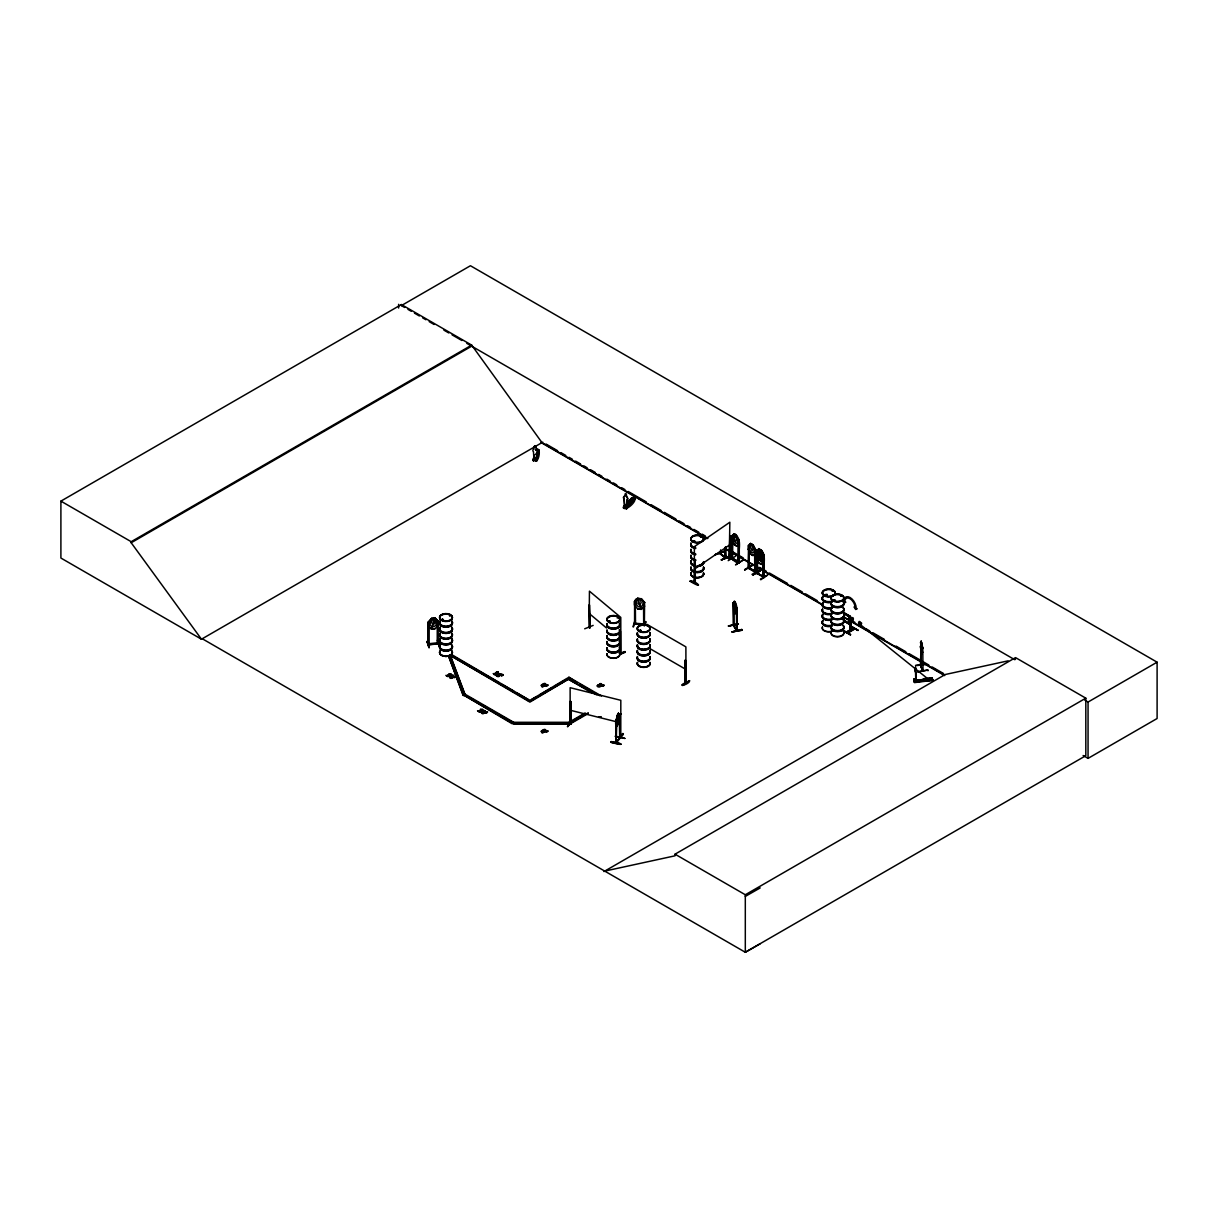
<?xml version="1.0" encoding="UTF-8"?>
<svg xmlns="http://www.w3.org/2000/svg" width="1218" height="1218" viewBox="0 0 1218 1218"><rect width="100%" height="100%" fill="white"/><g stroke="black" fill="none" stroke-linecap="round" stroke-linejoin="round"><path stroke-width="1.5" d="M915.647 681.166L915.966 673.98M921.432 642.267L921.919 646.986M914.977 679.446L914.429 679.979L915.327 679.735M543.746 685.582L541.812 685.186L543.548 685.018L542.726 686.526L541.02 685.353L544.659 683.8L545.831 685.46L544.339 685.643L546.212 684.562L545.116 683.526A1.568 0.913 0 0 0 544.233 683.45C539.696 684.303 541.797 689.845 544.324 685.186M544.309 731.15C541.782 735.809 539.681 730.267 544.218 729.399A1.568 0.913 0 0 1 545.116 729.491L546.212 730.526L544.309 731.622L545.831 731.424L544.644 729.749L541.005 731.318L542.71 732.49L543.761 732.231L543.533 730.983L541.797 731.15L543.73 731.394M736.646 630.026L737.103 630.878L737.073 608.284C734.774 596.028 731.759 603.763 735.322 611.071L736.083 607.477L734.469 601.053L733.251 602.864L733.997 603.275M619.307 715.499L619.688 737.651M914.155 679.477L914.581 682.369M915.114 671.742L915.418 667.129L915.784 681.151M915.86 673.676L915.464 667.54M916.027 673.219L915.814 674.011M626.615 507.114L627.042 499.989A2.299 1.69 40.7 0 0 626.691 496.837L625.595 493.655M732.49 536.453C730.602 535.95 735.017 531.931 736.601 535.372L737.712 542.299L736.129 543.517L732.916 539.528L734.195 533.986L732.383 536.27M755.16 571.805L755.693 549.622L754.734 549.135M535.661 446.153L536.24 449.031A2.299 1.873 11.3 0 1 536.712 452.015L536.224 459.308L533.956 459.079M429.375 622.185L428.264 622.368L428.203 644.931L438.328 643.789L438.038 642.723L428.294 643.789M635.613 601.54C631.35 602.636 642.282 593.531 636.192 601.722L636.192 604.402L638.43 606.762L640.668 607.006L642.86 605.118C645.433 596.546 634.121 597.125 635.461 601.372M608.498 621.058L609.487 621.88L610.279 621.028M617.983 617.511L617.267 618.059M921.097 644.703L921.326 642.282M849.098 623.677L848.763 623.114M849.768 624.118L848.976 623.235M630.361 502.395L629.249 501.816M630.361 502.547L630.269 501.618M617.024 718.696L617.907 714.418L618.333 716.884M849.875 620.145L850.56 619.094L851.184 620.145M734.378 611.74C734.896 616.841 738.154 608.924 735.535 613.705L734.363 611.801L735.535 602.986M920.732 643.743L921.204 641.17L920.427 665.393L922.726 669.824M624.621 506.444L624.195 499.091A2.299 1.69 40.7 0 1 624.621 496.244L625.382 493.534M625.656 505.988L625.215 506.764M624.88 506.368L625.519 507.997L624.651 505.988L625.473 506.368M610.949 742.28C620.008 741.595 627.894 747.258 610.949 742.28L620.678 744.244M611.147 741.914L620.708 744.32M620.678 743.924L611.177 741.534M535.296 458.577L534.687 458.866M849.053 623.768L849.22 616.506M831.255 620.754A6.44 3.715 0 0 0 837.482 625.443A6.44 3.715 0 0 0 843.693 620.754L849.479 624.453L849.479 623.525M849.448 623.723L843.739 620.008M616.064 719.701L616.11 743.193L615.76 742.158L620.129 737.773M534.032 455.273C532.86 462.688 533.804 462.261 534.26 455.182M536.605 459.353L536.879 458.577L536.879 459.567C531.885 457.922 533.377 463.175 533.971 456.963M533.499 460.663L534.215 457.085M536.224 447.082L535.905 446.306M534.443 460.206L534.443 458.562L535.478 458.638L535.478 460.282M535.25 458.501L535.006 459.262L535.113 458.318M535.463 458.729L534.413 458.653M535.372 449.701C542.177 446.092 538.63 462.201 535.737 460.83C537.214 453.111 540.731 447.524 536.072 449.868M533.712 459.156L533.438 458.349L533.484 460.237L536.651 459.673L536.651 460.648L535.768 460.846L538.828 450.036M536.179 460.846L538.173 449.99M536.407 460.876L538.539 450.127M538.798 449.746L536.834 460.891L532.951 460.632M618.333 718.453L617.465 721.041L617.024 720.264M734.469 611.771L733.206 602.773L733.571 625.9L733.997 608.909M736.723 629.432L736.418 630.391M442.241 619.49L442.545 619.216M443.23 619.795L441.555 619.795L442.545 619.109M449.518 615.79L450.264 615.79M639.678 630.894L640.881 630.422M640.972 630.513L639.785 630.406L640.592 630.498M647.778 626.219L647.946 626.387M693.681 541.294L693.133 541.645M693.834 541.31L694.534 540.959L693.392 541.203M700.563 537.229L701.598 537.153L700.822 536.666M701.538 536.894L700.822 536.834M825.469 595.556L825.85 594.749L824.875 594.963M825.317 594.521L826.185 595.48M832.929 590.806L832.67 591.217M832.67 591.172L832.016 590.943M833.371 599.865L834.863 600.428M834.65 600.352L833.888 599.911M835.015 600.398L833.249 600.428M841.471 595.967L840.877 596.302M840.999 596.074L841.196 595.602M728.577 626.159L738.367 623.814L728.44 625.93M738.336 624.164L728.41 625.961M615.714 724.01C618.485 731.424 623.144 706.684 617.008 725.837L615.669 724.101L615.714 720.493L618.455 713.276M690.073 581.351C693.879 578.839 706.805 591.354 690.104 581.275M759.834 549.653L757.763 557.859L760.976 561.833L762.559 560.63L762.559 557.951L761.357 553.748L758.844 552.287M434.993 618.013L438.389 621.21L438.404 624.849L435.024 628.793L431.568 629.173L434.993 618.013L431.553 618.394L428.188 622.398M924.706 680.146L924.432 679.248M925.36 679.202L925.589 679.964M638.963 598.967L640.074 599.089L641.216 602.255L640.074 605.102L637.882 603.473L638.978 598.906M637.821 609.015L641.231 609.213L644.672 606.107L641.262 609.381L637.821 609.015L634.441 605.011L634.441 601.433M632.964 626.783L634.852 620.906M635.4 620.495L633.527 626.844M643.789 624.727C613.887 622.337 665.043 625.413 634.639 623.235M641.262 609.381L637.821 598.297M643.728 602.514L644.581 602.347L643.683 602.255M644.246 626.037L645.662 621.637M644.794 624.941L645.738 622.002M645.22 625.047L645.601 621.576M620.114 736.997L619.368 737.408M620.19 737.743L620.099 715.21M543.989 684.683L545.588 684.349M599.911 685.125C603.93 684.973 597.566 684.151 601.646 684.531M842.81 630.833L850.529 634.837L843.191 630.269M724.101 551.449L715.27 554.586L723.857 551.252M695.295 582.646L695.234 560.067L694.351 560.356L695.234 560.067M730.176 558.651L729.171 558.94L729.628 558.179M748.278 568.167L755.449 572.308L755.449 549.775L753.105 544.811L750.577 543.548L749.375 549.044L750.988 552.089L752.587 553.018L754.17 551.815L754.17 549.12L752.983 544.933L750.547 543.426L748.096 545.588L748.263 549.135M536.681 454.39L536.483 453.477M920.382 642.784L921.189 641.049L922.62 648.555L922.285 647.656M921.904 653.624L922.62 652.132M921.189 651.767L920.366 646.256L921.798 653.761L922.605 652.041M922.315 669.763L923.016 671.042L922.757 647.946M735.459 556.321L728.212 560.661M751.917 565.822L744.624 569.704M760.306 571.059L752.678 575.124L759.971 570.938M589.588 626.6L589.116 627.605L590.06 627.864L589.436 604.874L589.74 628.016L589.147 604.981M620.541 652.985L620.845 653.685L620.784 617.404L589.436 591.172L589.147 627.514M427.076 641.81L429.025 647.626M427.092 641.444L429.101 647.732L427.168 641.399M684.897 682.232C685.521 682.171 685.704 681.562 685.719 683.283L685.886 660.552L684.973 660.323L684.897 682.811L685.962 683.131L685.886 646.865L646.865 624.332M720.599 553.657L719.701 552.47L720.675 552.881M732.475 558.225C731.272 556.748 733.571 562.838 739.052 562.838C736.54 554.464 744.183 538.752 734.119 534.032M738.245 561.787L738.504 562.229M748.187 567.329C751.186 568.09 746.436 567.969 749.024 567.771M754.825 571.166C760.793 573.297 738.626 562.625 754.703 571.288M756.591 572.536L763.823 577.545C761.326 569.126 769.076 553.596 758.921 548.663L756.485 550.825L756.485 558.042L758.844 563.005L761.326 564.436L763.838 562.229L761.28 564.33M763.107 577.195L764.173 577.408L764.082 554.86L763.047 554.342L763.168 577.256L763.427 554.479M567.847 726.659L571.486 721.071M429.223 622.291L429.101 644.87L429.208 644.018M437.247 643.119L438.328 642.967M608.893 621.226L609.35 620.952M544.446 685.704L541.721 686.023L543.67 685.688M544.431 731.668L541.706 731.988L543.654 731.653M599.226 684.668C592.755 686.785 605.27 686.815 601.174 683.709A1.568 0.913 0 0 0 600.291 683.618L598.312 685.11M859.938 622.916C857.822 625.717 858.309 620.038 860.182 621.759M496.487 675.381L499.456 673.767L501.77 674.544L498.451 674.574L499.959 673.843L501.283 674.833M851.108 620.099L850.225 619.52M850.453 630.954L851.245 630.65L851.032 619.048L850.225 618.577L850.682 631L849.814 630.65M851.108 630.65L850.377 630.239M442.895 619.338L443.519 619.932L442.286 620.343M639.572 631.198L640.013 630.239M833.097 591.034L832.29 590.791M833.462 600.169L833.188 600.535M569.887 724.101L570.131 701.401L570.983 701.598L570.938 724.36L569.948 724.162L571.09 724.162L570.024 723.903M570.846 724.329L570.983 701.598M570.481 722.441L567.405 726.628L570.131 723.934L570.131 687.698L620.815 700.304L620.784 736.753C620.48 736.844 619.642 734.956 620.784 735.931M569.887 723.279L571.09 723.34L570.024 723.081M619.825 713.976L620.815 714.007L619.825 713.976L619.825 738.199M615.425 736.144L624.743 738.352M620.099 736.296L619.962 713.794M620.921 735.733L620.632 736.738M617.008 725.837L617.008 715.118L616.156 743.132L623.388 734.028L618.835 739.402L622.87 733.434L615.745 743.087L616.521 720.112L615.669 720.523M624.956 738.473L615.242 736.357M930.247 678.243L932.105 677.817L914.018 681.045L913.835 679.309L915.753 679.233L913.835 679.309M932.897 680.329L932.699 679.583L914.368 681.928L932.897 680.329L914.611 682.582L913.896 680.253M914.535 682.369L913.835 680.283M932.059 678.137L914.002 681.014M932.196 678.517L913.865 680.634M932.805 680.086L932.105 677.817M624.56 496.32L624.621 496.244A2.299 1.69 40.7 0 0 624.134 499.152L624.56 506.521L626.691 507.038L627.118 499.913A2.299 1.69 40.7 0 0 626.615 496.914L626.326 494.143M632.446 498.238L624.332 508.089C644.809 481.156 622.87 513.737 623.509 506.627L624.59 505.714L624.575 507.723M623.738 507.48L624.59 505.714M627.955 502.227C636.603 503.734 624.88 503.613 628.808 501.237L631.898 502.318L628.808 501.237M629.554 500.37C638.202 501.892 626.478 501.77 630.406 499.395L633.497 500.278M630.97 498.938L631.807 497.751C641.338 496.898 626.585 512.169 623.327 507.815L631.807 497.751M626.098 505.15L632.644 498.421M626.356 508.226L627.437 506.536L627.437 507.51L624.347 506.627L624.347 505.653M635.141 499.121L634.304 498.649L626.433 508.682M626.159 508.606L634.334 498.771M626.219 508.622L634.898 498.634M634.928 498.954L625.991 508.424M719.671 553.322L725.471 558.255L725.41 546.928M694.351 582.037L694.778 582.189M694.382 582.828L694.351 546.669L729.841 522.248L729.232 558.895L729.841 535.95L730.13 558.697M428.234 644.672L438.267 643.576M437.14 642.891L438.267 642.754M616.049 741.777L616.567 742.721M843.115 630.635L850.529 634.487M738.991 543.791L736.631 546.029L734.119 544.568M739.082 543.867L736.555 546.075L734.195 544.522L731.637 539.665M750.653 543.502L748.903 545.801M755.464 553.292L752.983 555.469L750.547 554.144L748.172 549.12M763.762 562.153L763.93 558.605L761.402 560.813L758.966 559.321L756.485 554.403L758.921 552.241L759.743 555.712L761.372 555.256L759.743 549.699M601.281 716.702L598.571 716.854M443.154 619.718L441.951 619.597M449.533 615.699L449.686 615.486M701.416 536.757L700.533 536.971M640.988 631.198L640.44 630.178M920.473 665.393L922.528 670.996M644.581 624.301L644.383 625.123L644.581 602.347M729.521 559.032L730.115 536.072M726.05 556.596L734.393 560.143L726.43 556.337M694.351 582.889L694.945 559.945M695.234 582.615L694.625 583.072L695.295 581.976M694.351 569.202L729.841 544.781M454.009 677.162L455.395 676.218C457.131 678.076 451.162 677.71 455.974 676.553M454.009 677.619L455.395 676.218M501.329 675.366L502.714 674.437C504.435 676.294 498.482 675.929 503.293 674.772M501.329 675.838L502.714 674.437M485.662 712.545L487.048 711.616C488.783 713.474 482.815 713.109 487.626 711.951M485.662 713.017L487.048 711.616M546.075 685.627L547.461 684.699C549.196 686.556 543.228 686.191 548.039 685.034M546.075 686.099L547.461 684.699M602.134 685.81L603.519 684.881C605.255 686.739 599.286 686.358 604.098 685.201M602.134 686.282L603.519 684.881M546.06 731.592L547.461 730.663C549.181 732.52 543.213 732.14 548.039 730.998M546.06 732.064L547.461 730.663M631.807 497.949L634.669 498.984M734.043 625.869L733.662 625.062M536.818 454.147L535.737 454.238M685.901 683.054L684.912 682.902L685.597 683.237M689.479 680.618C690.134 684.775 672.123 688.596 689.525 680.679M202.371 638.795L201.579 639.267L60.9 558.042L60.9 501.131L401.392 304.546L471.686 345.12L541.98 442.621L707.886 538.417M401.392 304.546L401.392 305.596L470.437 265.737L1157.1 662.181L1157.1 718.513L1088.055 758.372L1083.122 755.51M60.9 501.131L131.194 541.706L471.686 345.12M760.215 943.767L745.309 952.263L202.279 638.75L201.472 639.206L131.194 542.756L471.686 346.171M201.472 639.206L542.771 442.164M450.416 655.528L529.906 702.116L568.928 678.883L529.906 701.416L450.416 655.528L465.063 694.443L463.099 695.402L448.452 655.771L451.848 654.705L529.906 700.472M498.999 682.628L451.848 655.406L450.416 656.228L465.063 695.158M450.949 674.315C449.107 677.315 445.346 676.264 446.96 675.564L450.949 674.315L448.863 673.661M450.949 673.843L446.96 675.564M493.183 673.6L494.28 673.767C498.634 672.869 494.645 671.834 497.858 671.818C498.208 676.508 490.428 673.128 495.467 674.924M496.168 672.336L498.253 672.519M498.253 672.047L494.28 673.767M497.477 713.611L513.737 723.005L512.321 723.827L463.525 694.96L464.956 694.138L513.737 722.304L568.928 722.304L570.359 723.127L588.248 712.789M463.525 695.661L464.956 694.138M501.283 674.361L498.938 673.478L496.411 675.625A1.538 0.883 0 0 0 496.685 676.157L497.812 676.584A1.736 1.005 0 0 0 498.832 676.523L500.05 675.442L498.451 674.574M738.291 539.681L739.235 540.122L738.199 539.604L738.321 562.442M734.195 544.522L731.714 539.62M752.176 544.918L752.983 548.435L752.176 550.932L750.592 547.065L751.369 544.461L752.252 544.872M752.983 544.933L755.693 549.622M482.602 709.698C480.76 712.713 476.999 711.662 478.613 710.962L482.602 709.698L480.501 709.059M758.997 548.618L757.763 554.281L759.362 557.342L760.976 558.255L762.559 557.052L761.448 550.125L763.838 555.073M482.602 709.241L478.613 710.962M756.561 550.901L757.581 551.115L756.667 550.871L756.667 573.495L763.351 576.388M742.858 560.204L735.52 564.878L742.889 560.25M755.388 553.337L753.013 555.575L750.653 554.038M756.393 554.449L759.042 559.275M756.637 554.373L758.966 552.363L761.28 553.794L763.686 558.681L761.28 553.794M744.67 570.161L751.993 565.472L744.67 569.689M601.464 696.011L568.928 677.238L528.475 701.294M531.733 699.421L536.605 696.605M539.863 694.717L551.252 688.155M554.495 686.267L567.512 678.761L591.902 692.844M751.993 574.394L759.362 569.765M757.398 573.252L763.808 576.769M757.535 573.571L757.535 572.749M763.823 576.723L763.199 576.403M760.367 579.159L767.736 574.972L760.748 579.783M463.525 694.96L512.321 723.127L513.737 722.304L513.737 724.162L568.928 724.162L568.928 722.304L585.188 712.911M583.574 714.555L568.928 723.005L570.359 723.827L588.248 713.504M843.876 615.653L844.044 618.47M849.875 630.696L849.768 615.866L849.22 623.083M849.448 616.856L843.739 613.248M851.032 619.048L850.834 620.114L850.027 619.642M851.291 618.683L853.3 619.597L853.3 618.318L851.489 617.267L851.291 618.683L853.3 619.597M853.3 618.318L853.087 619.718M850.529 620.525L851.245 620.023M843.48 620.906L849.738 624.225M850.94 626.159L858.248 630.376L850.529 626.037M846.053 632.249L853.788 627.909L846.419 632.142M847.347 632.934L854.64 628.671M847.667 633.147L854.96 628.899M603.945 871.57L945.244 674.513L1008.123 660.841M604.737 871.098L675.031 855.812L675.031 854.183L1015.523 657.598L1085.817 698.173L1085.817 755.678L745.309 952.263L745.309 894.758L1085.817 698.173M1015.523 659.227L1014.731 659.699L466.783 343.339M1084.796 700.152L1088.055 702.04L1157.1 662.181M745.309 896.402L760.215 887.907M535.098 445.986L533.971 446.686L533.941 448.955A2.299 1.873 11.3 0 0 533.484 451.802L533.941 459.156M844.379 602.986L845.855 602.194L844.835 601.601A7.262 4.187 60 0 1 849.966 598.647A7.262 4.187 60 0 1 855.097 607.538L854.077 606.945L855.66 609.502L857.228 608.772L856.208 608.178A8.693 5.024 60 0 0 850.073 597.52A8.693 5.024 60 0 0 843.922 601.083M629.356 501.877L630.437 501.846M921.067 665.865L920.854 642.739L920.717 665.911M634.608 601.281L634.578 624.042L634.517 622.977L635.552 623.037M634.654 623.799L641.977 624.59M599.758 684.212L599.241 685.125M694.747 582.996L694.625 560.493M640.942 631.076L640.272 631.244M824.997 594.612L824.449 595.48M824.875 595.465L825.926 595.206M825.971 595.48L825.576 595.754A6.44 3.715 0 0 0 824.175 596.318M834.543 600.261L833.401 600.535M597.916 685.186C595.115 686.602 601.113 688.353 600.504 685.643M584.686 628.808L593.166 625.397M620.48 631.213L620.541 653.807L619.947 653.305M619.84 653.609L624.956 651.569L625.26 652.3M619.886 653.685L624.971 651.63M619.886 654.005L624.986 651.995M620.175 654.355L625.26 652.285M715.484 554.769L724.101 551.419M719.777 553.414L725.806 558.103L725.715 546.821M720.34 553.261L725.365 557.372M725.136 557.007L725.41 558.255L725.197 548.252M730.237 556.748L721.33 559.854L729.932 556.078M721.33 559.854L729.993 556.535L721.406 559.869M535.631 449.96L536.316 449.99M534.504 446.153L535.646 446.23M694.184 541.31L693.164 541.066M850.636 626.28L857.944 630.513M924.584 679.339L925.619 679.522M925.299 679.964L924.188 679.659M733.251 602.864L733.571 625.839M734.043 625.291L733.282 625.458L736.768 630.954L736.768 607.782M736.388 629.736L733.525 625.032M741.838 629.523L732.064 631.914L742.006 630.208M732.109 631.929L742.006 630.239M732.064 631.914L741.823 629.447M438.236 643.85L438.16 621.058L437.247 621.165L437.247 643.941L437.429 643.119M731.988 558.468L739.326 562.655L739.235 540.122M738.504 561.407C745.203 565.091 721.361 552.317 738.321 561.62M748.461 567.984L748.537 549.242M754.962 570.907L755.419 572.353M763.351 576.144L763.899 577.591M437.399 621.393L438.221 621.256M726.141 556.474L734.089 560.28M448.452 655.771L463.099 694.702L465.063 694.443M915.647 670.966L915.784 668.91M914.094 680.771L914.094 679.126L914.642 679.888M923.655 678.868C925.985 683.785 921.524 677.391 925.497 678.639L926.228 680.786L925.497 678.639M927.157 678.624L929.014 678.198L929.73 680.344L860.121 624.469C860.015 620.221 863.684 624.332 860.121 624.469M913.911 680.74L932.242 678.517M932.836 679.948L914.429 681.852M921.554 642.921L922.955 648.463M925.71 664.145L915.586 665.378M915.571 665.713L925.71 664.465M917.763 671.727L927.872 670.037L917.839 671.971M630.178 502.44L629.295 502.258M431.553 618.394L429.954 624.925L432.192 626.798L434.415 626.554L436.623 624.195L434.963 618.181L431.568 618.455L428.203 622.154L429.315 622.033M433.836 618.759L432.725 618.881L431.644 622.048L432.725 624.895L434.963 623.266L433.821 618.698M431.568 629.173L428.264 625.869L431.568 629.173L434.948 628.655M437.886 640.683L439.835 646.56L437.886 640.638M626.798 508.804L626.356 507.449M693.575 540.67L694.808 541.081L693.392 541.492M441.89 620.069L442.728 620.084M833.797 599.682L834.924 599.956M640.455 630.909L639.617 631.076M719.777 552.591L720.234 553.794M732.064 558.514L732.064 535.981M732.429 559.047L732.734 541.995M428.995 643.713L429.299 644.779M513.737 723.462L568.928 723.462M428.31 644.916L428.203 622.154M720.112 553.231L720.005 552.363M725.136 557.585L724.893 548.359M825.073 595.632L824.51 595.374M600.398 685.825L602.21 685.369L601.174 684.181M920.838 665.211L920.854 642.739M498.451 674.102L500.05 674.97L498.832 676.051A1.736 1.005 0 0 1 497.812 676.127L496.685 675.686A1.538 0.883 0 0 1 496.411 675.153M635.507 623.89L635.324 601.342M736.768 630.315L736.905 629.523M736.692 630.878L736.372 607.691M850.377 620.434L850.377 631M437.353 640.272L439.363 646.53M640.455 630.315L641.277 630.787M618.455 723.994L618.439 713.398M616.384 722.259L617.237 723.203L618.988 718.65L618.333 713.367L619.795 715.012M619.642 715.073L618.363 713.246M569.978 701.583L570.846 701.796M570.131 710.231L615.394 721.498M630.97 498.741L634.06 499.624M748.644 568.045L755.708 572.125M643.515 624.179L643.683 625.062L643.546 602.21M824.647 613.202L824.845 613.293A6.471 3.73 0 0 0 831.97 613.613M682.613 685.551L689.525 680.999L682.263 684.927M401.392 305.596L404.665 307.484M407.939 309.372L411.212 311.26M414.47 313.148L419.373 315.98M422.646 317.868L425.919 319.755M429.193 321.643L434.095 324.475M443.9 330.139L448.803 332.971M452.076 334.859L461.881 340.507M755.449 549.775L754.673 549.105L754.718 571.958M748.765 546.014L748.324 568.227M763.047 554.662L763.823 555.012M758.875 562.944L761.402 564.391M849.738 615.866L848.733 616.536L849.053 615.608M843.739 612.487L849.768 616.019M843.48 612.639L849.479 616.004L849.479 624.377M843.48 613.4L849.479 616.947M546.06 444.052L557.555 450.69M560.843 452.594L565.776 455.441M569.05 457.329L572.338 459.232M575.627 461.12L580.56 463.967M583.848 465.87L587.122 467.773M590.41 469.661L595.343 472.508M598.632 474.411L601.905 476.299M606.838 479.146L610.127 481.049M613.415 482.937L616.689 484.84M621.622 487.687L624.91 489.575M628.199 491.478L646.271 501.907M651.188 504.754L661.054 510.449M664.328 512.336L675.838 518.975M679.111 520.878L684.044 523.725M687.333 525.613L690.621 527.516M693.91 529.419L698.827 532.251M702.116 534.154L705.405 536.057M731.683 551.221L736.616 554.068M739.905 555.971L743.178 557.859M759.606 567.344L766.183 571.135M769.471 573.039L787.544 583.468M790.817 585.371L802.327 592.009M805.6 593.897L817.111 600.55M851.595 620.464L854.884 622.352M858.172 624.255L861.461 626.143M866.394 628.99L869.667 630.894M872.956 632.781L884.451 639.435M895.961 646.073L905.811 651.752M909.1 653.655L928.816 665.028M932.09 666.931L943.6 673.569M725.958 548.846L822.881 604.798M844.226 617.13L944.437 674.985M540.899 442.469L707.354 538.569M725.486 549.044L822.729 605.179M844.15 617.541L849.098 620.404M852.387 622.307L944.681 675.594M843.48 620.145L849.479 623.616M764.082 577.362L756.896 573.206L756.911 550.734M843.16 630.315L850.529 634.837M650.123 648.737L685.886 669.398M577.058 682.628L568.928 677.238M580.316 684.516L591.704 691.078M594.947 692.966L599.835 695.783M596.79 694.96L567.512 678.761M502.258 684.516L513.646 691.078M516.889 692.966L528.277 699.528M445.864 675.381L448.148 676.721M468.199 696.711L479.587 703.288M482.846 705.161L494.219 711.738M477.517 710.779L479.801 712.104M675.031 854.183L745.309 894.758M623.494 507.723L624.347 508.073M545.512 684.623L543.852 684.942M589.436 613.705L606.534 628.016M731.851 558.727L731.79 536.118L731.714 539.681M438.404 621.271L434.963 618.181M641.277 598.601L644.657 602.59L641.201 598.754M733.693 625.306L737.088 630.757M930.247 678.045L930.978 679.994M927.157 678.441L927.888 680.375M921.204 651.706L921.904 653.746M927.979 670.798L927.872 670.037M920.717 665.317L922.985 670.935M920.732 646.423L921.676 651.112L921.782 643.104M921.097 646.271L921.554 648.92L921.798 646.621M1088.055 702.04L1088.055 758.372M915.692 679.081L916.423 682.004L916.362 680.877L914.322 681.364L914.261 679.111M757.581 558.62L757.398 573.83M757.139 550.947L757.17 573.785M755.038 549.242L754.825 571.988M749.192 549.622L748.918 568.593L748.75 545.71M738.58 543.487L738.352 562.488M732.292 536.194L732.322 559.047M720.584 549.927L720.645 553.733M720.066 552.409L720.28 553.794M685.232 660.171L685.232 682.704M627.194 506.46L627.194 507.251M398.636 304.333L398.636 308.063M131.194 541.706L131.194 542.756M701.796 541.888A6.425 3.715 0 0 1 691.215 540.533A6.425 3.715 0 0 1 697.823 535.57A6.425 3.715 0 0 1 702.816 541.127M695.585 559.656A6.44 3.715 0 0 1 691.032 555.088M695.585 548.572A6.44 3.715 0 0 1 691.032 544.02M695.585 547.537A6.455 3.73 0 0 1 691.017 542.969M695.585 554.799A6.455 3.73 0 0 1 691.017 550.231M695.554 554.495A6.547 3.776 0 0 1 690.926 549.866M695.554 554.175A6.547 3.776 0 0 1 690.926 549.546M695.585 553.748A6.44 3.715 0 0 1 691.032 549.196M695.554 548.267A6.547 3.776 0 0 1 690.926 543.639M695.554 547.948A6.547 3.776 0 0 1 690.926 543.319M695.585 560.036A6.455 3.73 0 0 1 691.017 555.484M695.585 560.569A6.44 3.715 0 0 1 691.032 556.017M703.471 572.825A6.425 3.715 0 0 1 697.259 577.499A6.425 3.715 0 0 1 691.048 572.825M695.585 560.265A6.471 3.73 0 0 1 691.002 555.697M703.486 561.742A6.455 3.73 0 0 1 697.259 566.431M695.585 566.309A6.455 3.73 0 0 1 691.017 561.742M703.715 561.665A6.455 3.73 0 0 1 698.919 565.259M695.585 565.259A6.455 3.73 0 0 1 691.017 560.691M703.486 567.953A6.455 3.73 0 0 1 697.259 572.643A6.455 3.73 0 0 1 691.017 567.953M703.578 567.588A6.547 3.776 0 0 1 697.259 572.338A6.547 3.776 0 0 1 690.926 567.588M703.578 567.268A6.547 3.776 0 0 1 697.259 572.018A6.547 3.776 0 0 1 690.926 567.268M703.486 566.918A6.455 3.73 0 0 1 697.259 571.607A6.455 3.73 0 0 1 691.017 566.918M703.806 562.351A6.547 3.776 0 0 1 697.259 566.126M695.554 565.989A6.547 3.776 0 0 1 690.926 561.361M703.806 562.031A6.547 3.776 0 0 1 698.949 565.67M695.554 565.67A6.547 3.776 0 0 1 690.926 561.041M703.502 572.947A6.471 3.73 0 0 1 697.259 577.652A6.471 3.73 0 0 1 691.002 572.947M703.486 573.176A6.455 3.73 0 0 1 697.259 577.865A6.455 3.73 0 0 1 691.017 573.176M832.001 608.071A6.547 3.776 0 0 1 824.099 607.477A6.547 3.776 0 0 1 823.063 602.91M831.955 613.248A6.425 3.715 0 0 1 824.814 612.974A6.425 3.715 0 0 1 822.531 609.076M832.001 601.859A6.547 3.776 0 0 1 824.099 601.266A6.547 3.776 0 0 1 823.063 596.698M824.099 595.922A6.547 3.776 0 0 1 827.037 594.932M831.955 602.164A6.44 3.715 0 0 1 824.814 601.905A6.44 3.715 0 0 1 822.515 597.992M832.001 607.752A6.547 3.776 0 0 1 824.099 607.158A6.547 3.776 0 0 1 823.063 602.59M832.001 601.54A6.547 3.776 0 0 1 824.099 600.946A6.547 3.776 0 0 1 823.063 596.378M824.099 595.602A6.547 3.776 0 0 1 827.037 594.612M831.955 601.129A6.44 3.715 0 0 1 824.814 600.855A6.44 3.715 0 0 1 822.515 596.942M824.175 595.282A6.44 3.715 0 0 1 827.068 594.308M831.955 608.391A6.44 3.715 0 0 1 824.814 608.117A6.44 3.715 0 0 1 822.515 604.204M831.955 607.34A6.44 3.715 0 0 1 824.814 607.082A6.44 3.715 0 0 1 822.515 603.169M831.97 613.4A6.471 3.73 0 0 1 824.799 613.126A6.471 3.73 0 0 1 822.485 609.198M824.799 613.339A6.471 3.73 0 0 1 822.485 609.411M832.001 625.793A6.547 3.776 0 0 1 824.099 625.199A6.547 3.776 0 0 1 823.063 620.632M831.955 614.176A6.425 3.715 0 0 1 824.814 613.902A6.425 3.715 0 0 1 822.531 609.99M831.97 631.122A6.471 3.73 0 0 1 824.799 630.848A6.471 3.73 0 0 1 822.485 626.92M832.001 619.581A6.547 3.776 0 0 1 824.099 618.988A6.547 3.776 0 0 1 823.063 614.42M832.001 625.473A6.547 3.776 0 0 1 824.099 624.88A6.547 3.776 0 0 1 823.063 620.312M832.001 619.262A6.547 3.776 0 0 1 824.099 618.668A6.547 3.776 0 0 1 823.063 614.1M831.955 619.886A6.44 3.715 0 0 1 824.814 619.627A6.44 3.715 0 0 1 822.515 615.714M831.955 618.851A6.44 3.715 0 0 1 824.814 618.577A6.44 3.715 0 0 1 822.515 614.664M831.955 626.113A6.44 3.715 0 0 1 824.814 625.839A6.44 3.715 0 0 1 822.515 621.926M831.955 625.062A6.44 3.715 0 0 1 824.814 624.804A6.44 3.715 0 0 1 822.515 620.891M831.97 631.335A6.471 3.73 0 0 1 824.799 631.061A6.471 3.73 0 0 1 822.485 627.133M843.724 614.253A6.471 3.73 0 0 1 837.482 618.942A6.471 3.73 0 0 1 831.224 614.253M843.693 603.032A6.44 3.715 0 0 1 837.482 607.721A6.44 3.715 0 0 1 831.255 603.032M843.693 601.996A6.44 3.715 0 0 1 837.482 606.671A6.44 3.715 0 0 1 831.255 601.996M843.693 609.244A6.44 3.715 0 0 1 837.482 613.933A6.44 3.715 0 0 1 831.255 609.244M843.145 607.965A6.547 3.776 0 0 1 838.334 613.598A6.547 3.776 0 0 1 831.148 608.878M843.145 607.645A6.547 3.776 0 0 1 838.334 613.278A6.547 3.776 0 0 1 831.148 608.558M843.693 608.208A6.44 3.715 0 0 1 837.482 612.898A6.44 3.715 0 0 1 831.255 608.208M843.145 601.738A6.547 3.776 0 0 1 838.334 607.386A6.547 3.776 0 0 1 831.148 602.651M843.145 601.418A6.547 3.776 0 0 1 838.334 607.066A6.547 3.776 0 0 1 831.148 602.331M843.724 614.451A6.471 3.73 0 0 1 837.482 619.155A6.471 3.73 0 0 1 831.224 614.451M843.678 615.029A6.41 3.7 0 0 1 837.482 619.688A6.41 3.7 0 0 1 831.285 615.029M843.678 631.822A6.425 3.715 0 0 1 837.482 636.496A6.425 3.715 0 0 1 831.27 631.822M843.724 614.694A6.471 3.73 0 0 1 837.482 619.399A6.471 3.73 0 0 1 831.224 614.694M843.693 619.718A6.44 3.715 0 0 1 837.482 624.392A6.44 3.715 0 0 1 831.255 619.718M843.693 626.966A6.44 3.715 0 0 1 837.482 631.655A6.44 3.715 0 0 1 831.255 626.966M843.145 625.687A6.547 3.776 0 0 1 838.334 631.32A6.547 3.776 0 0 1 831.148 626.6M843.145 625.367A6.547 3.776 0 0 1 838.334 631A6.547 3.776 0 0 1 831.148 626.28M843.693 625.93A6.44 3.715 0 0 1 837.482 630.62A6.44 3.715 0 0 1 831.255 625.93M843.145 619.46A6.547 3.776 0 0 1 838.334 625.108A6.547 3.776 0 0 1 831.148 620.373M843.145 619.14A6.547 3.776 0 0 1 838.334 624.788A6.547 3.776 0 0 1 831.148 620.053M843.724 632.172A6.471 3.73 0 0 1 837.482 636.877A6.471 3.73 0 0 1 831.224 632.172M649.91 644.642A6.425 3.715 0 0 1 643.698 649.316A6.425 3.715 0 0 1 637.486 644.642M649.925 633.573A6.44 3.715 0 0 1 643.698 638.262A6.44 3.715 0 0 1 637.471 633.573M649.925 632.538A6.44 3.715 0 0 1 643.698 637.227A6.44 3.715 0 0 1 637.471 632.538M649.925 639.8A6.44 3.715 0 0 1 643.698 644.474A6.44 3.715 0 0 1 637.471 639.8M650.016 639.42A6.547 3.776 0 0 1 643.698 644.185A6.547 3.776 0 0 1 637.379 639.42M650.016 639.1A6.547 3.776 0 0 1 643.698 643.865A6.547 3.776 0 0 1 637.379 639.1M649.925 638.75A6.44 3.715 0 0 1 643.698 643.439A6.44 3.715 0 0 1 637.471 638.75M650.016 633.208A6.547 3.776 0 0 1 643.698 637.958A6.547 3.776 0 0 1 637.379 633.208M650.016 632.888A6.547 3.776 0 0 1 643.698 637.638A6.547 3.776 0 0 1 637.379 632.888M649.94 644.794A6.471 3.73 0 0 1 643.698 649.499A6.471 3.73 0 0 1 637.456 644.794M649.91 645.57A6.425 3.715 0 0 1 643.698 650.245A6.425 3.715 0 0 1 637.486 645.57M649.91 662.364A6.425 3.715 0 0 1 643.698 667.038A6.425 3.715 0 0 1 637.486 662.364M649.91 645.053A6.425 3.715 0 0 1 643.698 649.727A6.425 3.715 0 0 1 637.486 645.053M649.925 651.295A6.44 3.715 0 0 1 643.698 655.984A6.44 3.715 0 0 1 637.471 651.295M649.925 650.26A6.44 3.715 0 0 1 643.698 654.949A6.44 3.715 0 0 1 637.471 650.26M649.925 657.522A6.44 3.715 0 0 1 643.698 662.196A6.44 3.715 0 0 1 637.471 657.522M650.016 657.141A6.547 3.776 0 0 1 643.698 661.907A6.547 3.776 0 0 1 637.379 657.141M650.016 656.822A6.547 3.776 0 0 1 643.698 661.587A6.547 3.776 0 0 1 637.379 656.822M649.925 656.472A6.44 3.715 0 0 1 643.698 661.161A6.44 3.715 0 0 1 637.471 656.472M650.016 650.93A6.547 3.776 0 0 1 643.698 655.68A6.547 3.776 0 0 1 637.379 650.93M650.016 650.61A6.547 3.776 0 0 1 643.698 655.36A6.547 3.776 0 0 1 637.379 650.61M649.94 662.744A6.455 3.73 0 0 1 643.698 667.434A6.455 3.73 0 0 1 637.456 662.744M649.94 662.516A6.471 3.73 0 0 1 643.698 667.22A6.471 3.73 0 0 1 637.456 662.516M619.444 630.406A6.44 3.715 0 0 1 613.902 635.37A6.44 3.715 0 0 1 607.051 630.985M619.475 635.4A6.471 3.73 0 0 1 613.902 640.379A6.471 3.73 0 0 1 607.021 635.979M619.429 635.263A6.41 3.7 0 0 1 613.902 640.211A6.41 3.7 0 0 1 607.066 635.842M619.551 630.026A6.547 3.776 0 0 1 613.902 635.065A6.547 3.776 0 0 1 606.945 630.62M619.551 629.706A6.547 3.776 0 0 1 613.902 634.745A6.547 3.776 0 0 1 606.945 630.3M619.444 629.371A6.44 3.715 0 0 1 613.902 634.319A6.44 3.715 0 0 1 607.051 629.95M619.46 624.195A6.455 3.73 0 0 1 613.902 629.158A6.455 3.73 0 0 1 607.036 624.773M619.551 623.814A6.547 3.776 0 0 1 613.902 628.838A6.547 3.776 0 0 1 606.945 624.392M619.551 623.494A6.547 3.776 0 0 1 613.902 628.518A6.547 3.776 0 0 1 606.945 624.073M619.444 623.144A6.44 3.715 0 0 1 613.902 628.107A6.44 3.715 0 0 1 607.051 623.723M619.475 635.613A6.471 3.73 0 0 1 613.902 640.592A6.471 3.73 0 0 1 607.021 636.192M619.444 648.128A6.44 3.715 0 0 1 613.902 653.092A6.44 3.715 0 0 1 607.051 648.707M619.475 653.335A6.471 3.73 0 0 1 613.902 658.314A6.471 3.73 0 0 1 607.021 653.914M619.475 653.122A6.471 3.73 0 0 1 613.902 658.101A6.471 3.73 0 0 1 607.021 653.701M619.551 647.748A6.547 3.776 0 0 1 613.902 652.787A6.547 3.776 0 0 1 606.945 648.341M619.551 647.428A6.547 3.776 0 0 1 613.902 652.467A6.547 3.776 0 0 1 606.945 648.022M619.444 647.093A6.44 3.715 0 0 1 613.902 652.041A6.44 3.715 0 0 1 607.051 647.671M619.46 641.916A6.455 3.73 0 0 1 613.902 646.88A6.455 3.73 0 0 1 607.036 642.495M619.551 641.536A6.547 3.776 0 0 1 613.902 646.56A6.547 3.776 0 0 1 606.945 642.114M619.551 641.216A6.547 3.776 0 0 1 613.902 646.24A6.547 3.776 0 0 1 606.945 641.795M619.444 640.866A6.44 3.715 0 0 1 613.902 645.829A6.44 3.715 0 0 1 607.051 641.444M619.429 636.192A6.41 3.7 0 0 1 613.902 641.125A6.41 3.7 0 0 1 607.066 636.77M451.634 627.514A6.547 3.776 0 0 1 445.971 633.177A6.547 3.776 0 0 1 440.307 627.514M451.543 627.894A6.44 3.715 0 0 1 445.971 633.482A6.44 3.715 0 0 1 440.398 627.894M451.528 632.766A6.41 3.7 0 0 1 445.971 638.323A6.41 3.7 0 0 1 440.414 632.766M451.574 633.101A6.471 3.73 0 0 1 445.971 638.704A6.471 3.73 0 0 1 440.368 633.101M451.634 621.287A6.547 3.776 0 0 1 445.971 626.95A6.547 3.776 0 0 1 440.307 621.287M451.543 626.859A6.44 3.715 0 0 1 445.971 632.431A6.44 3.715 0 0 1 440.398 626.859M451.558 621.682A6.455 3.73 0 0 1 445.971 627.27A6.455 3.73 0 0 1 440.383 621.682M451.634 627.179A6.547 3.776 0 0 1 445.971 632.858A6.547 3.776 0 0 1 440.307 627.179M451.634 620.967A6.547 3.776 0 0 1 445.971 626.631A6.547 3.776 0 0 1 440.307 620.967M451.558 620.632A6.455 3.73 0 0 1 445.971 626.219A6.455 3.73 0 0 1 440.383 620.632M451.634 645.236A6.547 3.776 0 0 1 445.971 650.899A6.547 3.776 0 0 1 440.307 645.236M451.543 645.616A6.44 3.715 0 0 1 445.971 651.204A6.44 3.715 0 0 1 440.398 645.616M451.528 650.488A6.41 3.7 0 0 1 445.971 656.045A6.41 3.7 0 0 1 440.414 650.488M451.528 633.68A6.41 3.7 0 0 1 445.971 639.237A6.41 3.7 0 0 1 440.414 633.68M451.574 633.345A6.471 3.73 0 0 1 445.971 638.948A6.471 3.73 0 0 1 440.368 633.345M451.634 639.008A6.547 3.776 0 0 1 445.971 644.672A6.547 3.776 0 0 1 440.307 639.008M451.543 644.581A6.44 3.715 0 0 1 445.971 650.153A6.44 3.715 0 0 1 440.398 644.581M451.558 639.404A6.455 3.73 0 0 1 445.971 644.992A6.455 3.73 0 0 1 440.383 639.404M451.634 644.901A6.547 3.776 0 0 1 445.971 650.579A6.547 3.776 0 0 1 440.307 644.901M451.634 638.689A6.547 3.776 0 0 1 445.971 644.352A6.547 3.776 0 0 1 440.307 638.689M451.558 638.354A6.455 3.73 0 0 1 445.971 643.941A6.455 3.73 0 0 1 440.383 638.354M599.804 685.612L597.779 685.734L599.804 685.612M599.804 686.069L597.764 686.069L599.804 686.069M453.401 676.264C449.153 681.182 447.889 673.615 453.583 675.29C453.507 680.055 446.412 675.944 453.401 676.264C446.854 680.329 452.578 672.519 453.872 676.827C448.559 681.593 448.65 673.782 453.324 676.097M485.053 711.662C480.805 716.58 479.527 709.013 485.236 710.673C485.16 715.453 478.065 711.342 485.053 711.662M485.053 711.19C480.029 716.032 482.008 708.617 485.723 711.754C481.749 717.052 478.796 709.85 485.053 711.19M499.35 675.427C497.172 678.137 496.472 673.28 499.35 675.427M499.35 674.955C497.218 677.665 496.533 672.793 499.35 674.955M543.822 684.166L544.827 685.369L545.116 683.998A1.568 0.913 0 0 0 544.233 683.907L543.822 684.166M543.807 730.602L545.573 730.785L543.807 730.602M543.807 730.13L544.811 730.861L545.116 729.963A1.568 0.913 0 0 0 544.218 729.871L543.807 730.13M734.759 602.271L735.124 608.893L734.865 602.255M758.251 554.388L759.53 557.829L758.19 559.838L759.941 558.56L761.707 561.863L760.367 558.301L761.646 556.352L759.971 557.539L758.251 554.388M690.393 581.016L698.356 584.884L690.393 581.016M734.896 534.961L734.119 539.117L735.702 541.416L736.525 538.935L734.987 534.9M759.743 553.276L758.966 557.448L760.55 559.747L761.372 557.265L759.743 553.276M694.032 541.949A6.455 3.73 0 0 0 703.715 538.721A6.455 3.73 0 0 0 694.032 535.494A6.455 3.73 0 0 0 694.032 541.949M694.016 542.162A6.471 3.73 0 0 0 703.715 538.919A6.471 3.73 0 0 0 694.016 535.692A6.471 3.73 0 0 0 694.016 542.162M825.5 595.906A6.455 3.73 0 0 0 835.183 592.679A6.455 3.73 0 0 0 825.5 589.451A6.455 3.73 0 0 0 825.5 595.906M825.53 596.424A6.41 3.7 0 0 0 835.152 593.227A6.41 3.7 0 0 0 825.53 590.014A6.41 3.7 0 0 0 825.53 596.424M825.5 596.12A6.471 3.73 0 0 0 835.198 592.892A6.471 3.73 0 0 0 825.5 589.664A6.471 3.73 0 0 0 825.5 596.12M832.899 600.398A6.471 3.73 0 0 0 843.724 598.723A6.471 3.73 0 0 0 835.807 594.156A6.471 3.73 0 0 0 832.899 600.398M834.254 601.479A6.425 3.715 0 0 0 843.907 598.266A6.425 3.715 0 0 0 834.254 595.039A6.425 3.715 0 0 0 834.254 601.479M834.239 601.174A6.471 3.73 0 0 0 843.937 597.947A6.471 3.73 0 0 0 834.239 594.704A6.471 3.73 0 0 0 834.239 601.174M640.47 631.503A6.44 3.715 0 0 0 650.138 628.275A6.44 3.715 0 0 0 640.47 625.062A6.44 3.715 0 0 0 640.47 631.503M640.47 632.035A6.44 3.715 0 0 0 650.138 628.823A6.44 3.715 0 0 0 640.47 625.595A6.44 3.715 0 0 0 640.47 632.035M639.13 631.137A6.471 3.73 0 0 0 649.94 629.462A6.471 3.73 0 0 0 642.023 624.895A6.471 3.73 0 0 0 639.13 631.137M609.198 622.048A6.471 3.73 0 0 0 619.749 619.871A6.471 3.73 0 0 0 611.208 615.684A6.471 3.73 0 0 0 609.198 622.048M609.228 622.535A6.41 3.7 0 0 0 619.688 620.388A6.41 3.7 0 0 0 611.223 616.217A6.41 3.7 0 0 0 609.228 622.535M609.198 622.246A6.471 3.73 0 0 0 619.749 620.084A6.471 3.73 0 0 0 611.208 615.882A6.471 3.73 0 0 0 609.198 622.246M442.743 620.51A6.455 3.73 0 0 0 452.426 617.282A6.455 3.73 0 0 0 442.743 614.055A6.455 3.73 0 0 0 442.743 620.51M442.758 621.028A6.41 3.7 0 0 0 452.38 617.815A6.41 3.7 0 0 0 442.758 614.603A6.41 3.7 0 0 0 442.758 621.028M442.743 620.723A6.471 3.73 0 0 0 452.441 617.496A6.471 3.73 0 0 0 442.743 614.268A6.471 3.73 0 0 0 442.743 620.723M445.971 656.426A6.471 3.73 0 0 0 451.574 650.823A6.455 3.73 0 0 1 445.971 656.426A6.455 3.73 0 0 1 440.383 650.838A6.471 3.73 0 0 0 445.971 656.426"/></g></svg>
